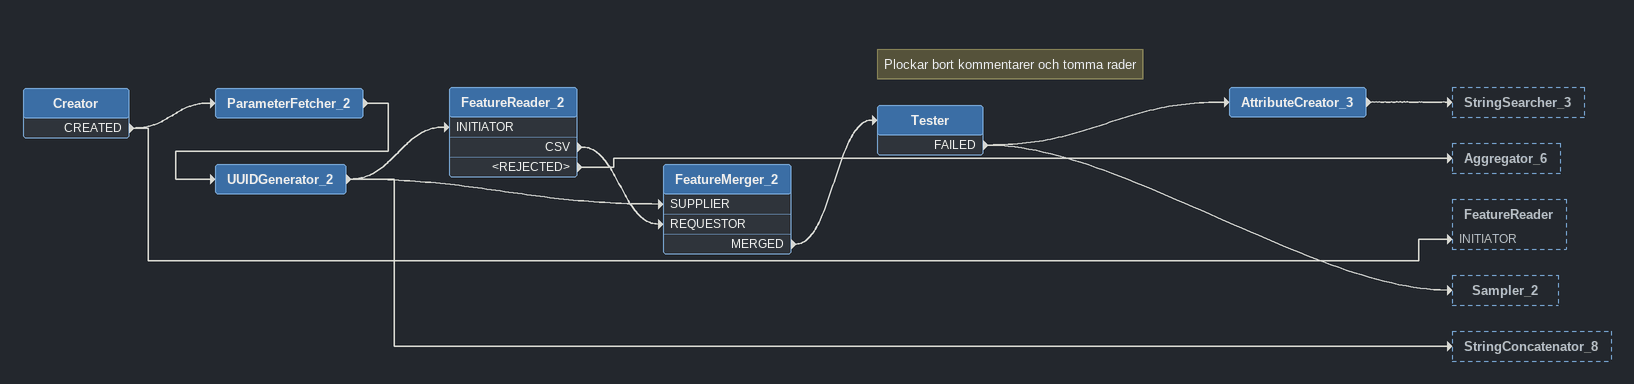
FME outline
Creator
    CREATED -> ParameterFetcher_2
    CREATED -> FeatureReader [INITIATOR]
ParameterFetcher_2
    -> UUIDGenerator_2
UUIDGenerator_2
    -> FeatureReader_2 [INITIATOR]
    -> FeatureMerger_2 [SUPPLIER]
    -> StringConcatenator_8
FeatureReader_2
    CSV -> FeatureMerger_2 [REQUESTOR]
    <REJECTED> -> Aggregator_6
FeatureMerger_2
    MERGED -> Tester
Note: Plockar bort kommentarer och tomma rader
Tester
    FAILED -> AttributeCreator_3
    FAILED -> Sampler_2
AttributeCreator_3
    -> StringSearcher_3
